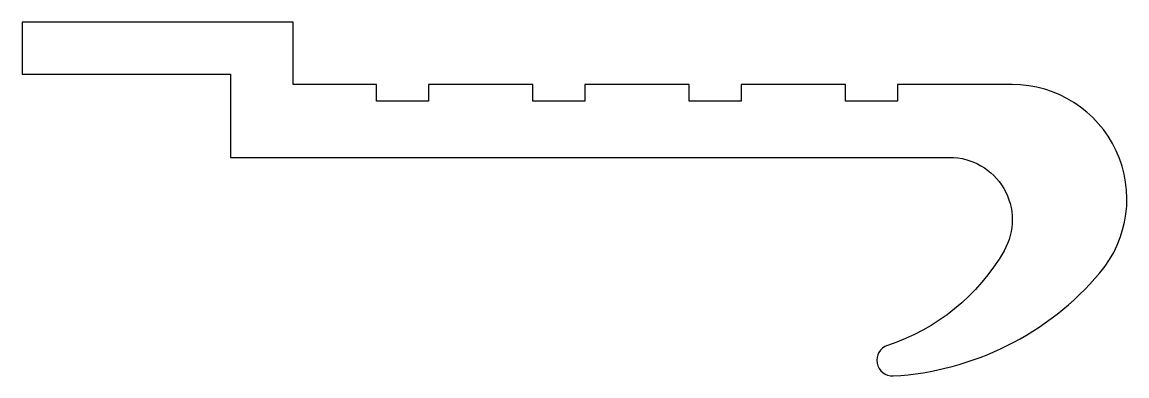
# Model space of a CAD drawing. Extents: x -660.9 to -607.9, y 81.3 to 98.3.
import ezdxf

# ---------------------------------------------------------------- set-up
doc = ezdxf.new("R2010")
doc.units = 0
doc.layers.add('ANA', color=220, linetype='CONTINUOUS')

msp = doc.modelspace()

# ---------------------------------------------------------------- linework, layer by layer
at = {"layer": 'ANA', "color": 0}
msp.add_lwpolyline([(-619.133, 81.261, 0.206306), (-609.22, 86.214, 0.637889), (-613.425, 95.259), (-618.925, 95.259), (-618.925, 94.459), (-621.425, 94.459), (-621.425, 95.259), (-626.425, 95.259), (-626.425, 94.459), (-628.925, 94.459), (-628.925, 95.259), (-633.925, 95.259), (-633.925, 94.459), (-636.425, 94.459), (-636.425, 95.259), (-641.425, 95.259), (-641.425, 94.459), (-643.925, 94.459), (-643.925, 95.259), (-647.925, 95.259), (-647.925, 98.259), (-660.925, 98.259), (-660.925, 95.759), (-650.925, 95.759), (-650.925, 91.759), (-616.425, 91.759, -0.5758), (-613.82, 87.271, -0.186379), (-619.407, 82.723, 0.878543)], format="xyb", close=True, dxfattribs=at)

doc.saveas('drawing.dxf')
